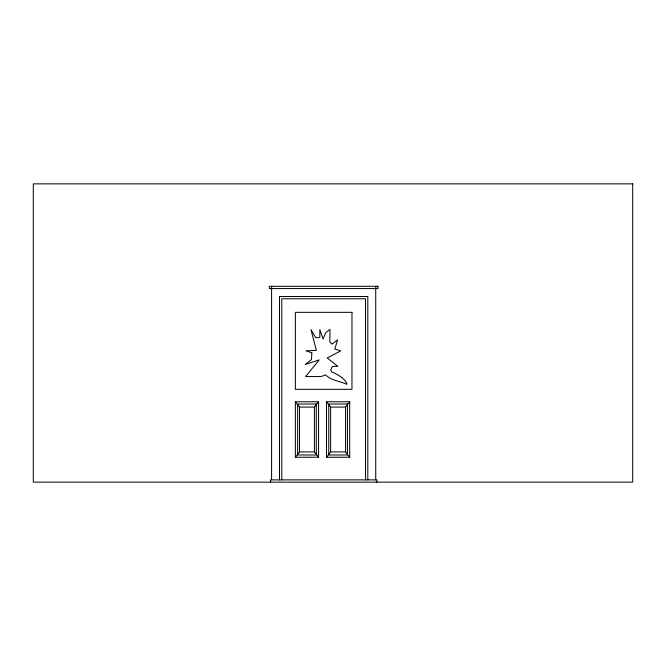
<?xml version="1.0" encoding="UTF-8"?>
<svg xmlns="http://www.w3.org/2000/svg" width="666" height="666" viewBox="0 0 666 666"><rect width="100%" height="100%" fill="white"/><g stroke="black" fill="none" stroke-linecap="round" stroke-linejoin="round"><path stroke-width="1" d="M318.564 457.242L314.435 451.914L314.435 407.093L318.564 401.773L295.363 401.773L295.363 457.242L318.564 457.242L318.564 401.773M295.363 401.773L299.492 407.093L299.492 451.914L295.363 457.242M349.7 457.242L345.562 451.914L345.562 407.093L349.7 401.773L326.49 401.773L326.49 457.242L349.7 457.242L349.7 401.773M326.49 401.773L330.619 407.093L330.619 451.914L326.49 457.242M299.492 407.093L314.435 407.093M330.619 407.093L345.562 407.093M299.492 451.914L314.435 451.914M330.619 451.914L345.562 451.914M376.864 482.142L376.864 479.878L270.454 479.878L270.454 482.142M375.732 286.305L375.732 479.878M367.807 479.878L367.807 296.495L279.512 296.495L279.512 479.878M365.542 479.878L365.542 298.759L281.776 298.759L281.776 479.878M271.586 286.305L271.586 479.878M311.838 352.764L311.488 359.598L305.236 364.46L319.222 359.881L305.619 376.548L320.338 376.548A14.794 14.794 0 0 0 325.532 374.767C331.119 380.694 339.818 381.002 346.836 384.307L346.836 383.466C343.739 377.597 337.687 374.558 331.918 371.903L330.544 370.088A14.794 14.794 0 0 0 332.326 366.358L337.887 366.358L327.197 357.983L340.734 350.899L334.79 349.051L337.645 339.868L331.984 344.106L329.812 341.841L330.02 329.437L325.816 332.592L323.077 338.986L319.838 329.628L319.838 337.212L317.232 337.695L315.759 337.695L310.955 329.628L316.375 350.441L305.935 350.791L311.838 352.764M632.7 183.858L33.3 183.858L33.3 482.142L632.7 482.142L632.7 183.858M377.997 286.305L269.322 286.305L269.322 288.569L377.997 288.569L377.997 286.305M351.964 312.337L295.363 312.337L295.363 389.319L351.964 389.319L351.964 312.337M316.3 404.037L297.627 404.037L297.627 454.978L316.3 454.978L316.3 404.037M347.436 404.037L328.754 404.037L328.754 454.978L347.436 454.978L347.436 404.037"/></g></svg>
